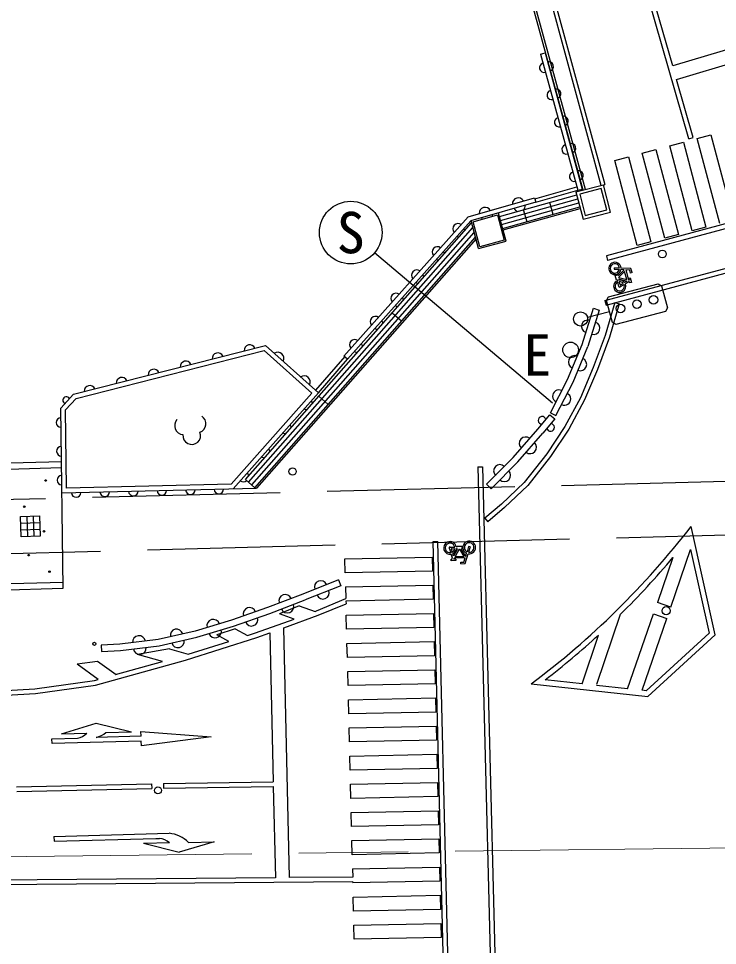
# Model space of a CAD drawing. Units: millimetres, scale not verified. Extents: x 40000 to 680000, y 20000 to 380000.
# Drawn here: x 224962 to 247300, y 291120 to 320723 of the extents above; entities that cross this region are included whole.
import ezdxf
from ezdxf.enums import TextEntityAlignment as Align

# ---------------------------------------------------------------- set-up
doc = ezdxf.new("R2010")
doc.units = ezdxf.units.MM
doc.header["$LTSCALE"] = 1000
doc.linetypes.add('CHAIN', pattern=[18.5, 12, -1.5, 3.5, -1.5])
doc.linetypes.add('DASHED', pattern=[7.5, 6, -1.5])
for name, color, linetype, lineweight in [('M-BGD', 7, 'Continuous', 25), ('M-BGD-EXST', 7, 'Continuous', 25), ('M-BMK', 2, 'CHAIN', 13), ('M-STR-STRC', 7, 'Continuous', 25)]:
    doc.layers.add(name, color=color, linetype=linetype, lineweight=lineweight)
doc.layers.add('M-BMK-HTXT', color=7, linetype='Continuous')
doc.styles.add('ＭＳ ゴシック', font='')
doc.styles.get('ＭＳ ゴシック').set_extended_font_data('MS Gothic')

msp = doc.modelspace()

# ---------------------------------------------------------------- linework, layer by layer
at = {"layer": 'M-BGD', "linetype": 'DASHED'}
for p, q in [((243586, 315395), (239087, 331845)), ((243083, 315264), (238586, 331708)), ((219826, 305244), (265064, 306392)), ((265068, 304674), (219857, 303506))]:
    msp.add_line(p, q, dxfattribs=at)
at = {"layer": 'M-BGD'}
for p, q in [((239203, 331877), (243702, 315425)), ((243006, 315243), (238509, 331687)), ((241643, 319585), (241788, 319625)), ((241643, 319585), (242834, 315237)), ((241788, 319625), (242979, 315277)), ((241464, 314969), (242803, 315353)), ((242778, 315184), (243702, 315425)), ((242834, 315237), (242979, 315277)), ((243885, 314543), (243658, 315413)), ((240330, 314402), (242802, 315089)), ((241456, 314997), (241497, 314853)), ((241497, 314853), (242834, 315237)), ((242778, 315184), (243005, 314313)), ((241497, 314853), (239413, 314257)), ((240365, 314274), (242836, 314961)), ((240400, 314146), (242869, 314832)), ((240435, 314018), (242903, 314704)), ((242046, 314466), (241940, 314849)), ((240546, 313614), (240301, 314511)), ((240449, 313970), (242916, 314655)), ((241213, 314234), (241106, 314618)), ((243005, 314313), (243885, 314543)), ((232218, 306001), (239443, 314199)), ((235476, 309847), (239413, 314257)), ((239668, 313374), (239426, 314261)), ((232317, 305913), (239484, 314046)), ((232416, 305826), (239526, 313894)), ((232515, 305739), (239568, 313741)), ((239583, 313684), (232567, 305722)), ((239668, 313374), (240546, 313614)), ((242971, 310315), (243333, 311472)), ((243333, 311472), (243524, 311412)), ((237201, 311057), (236904, 311318)), ((243524, 311412), (243159, 310246)), ((226724, 308722), (232859, 310283)), ((232859, 310283), (234544, 308772)), ((242502, 309193), (242971, 310315)), ((242683, 309109), (243159, 310246)), ((235476, 309847), (235363, 309945)), ((235386, 309926), (234454, 308852)), ((234544, 308772), (235476, 309847)), ((241961, 308130), (242502, 309193)), ((242139, 308040), (242683, 309109)), ((234544, 308772), (231821, 305704)), ((226724, 308722), (226311, 308281)), ((234858, 308398), (234561, 308660)), ((226394, 302527), (226311, 308281)), ((241563, 307612), (241943, 308068)), ((242097, 307940), (241715, 307482)), ((241943, 308068), (242097, 307940)), ((241961, 308130), (242139, 308040)), ((240769, 306704), (241563, 307612)), ((240916, 306568), (241715, 307482)), ((239922, 305848), (240769, 306704)), ((226336, 306570), (219805, 306381)), ((240064, 305707), (240916, 306568)), ((226339, 306370), (219809, 306181)), ((231753, 305853), (226498, 305725)), ((232218, 306001), (232515, 305739)), ((239922, 305848), (240064, 305707)), ((226350, 305571), (232567, 305722)), ((225021, 304815), (225631, 304837)), ((225044, 304171), (225021, 304815)), ((225639, 304622), (225029, 304600)), ((225224, 304822), (225247, 304178)), ((225428, 304829), (225451, 304185)), ((225631, 304837), (225654, 304193)), ((225647, 304407), (225036, 304385)), ((225654, 304193), (225044, 304171)), ((219874, 302548), (226391, 302727)), ((235185, 302796), (234052, 302342)), ((235259, 302610), (234125, 302156)), ((235185, 302796), (235259, 302610)), ((219877, 302348), (226394, 302527)), ((234052, 302342), (232923, 301911)), ((232991, 301723), (234125, 302156)), ((232923, 301911), (231768, 301512)), ((231830, 301321), (232991, 301723)), ((231768, 301512), (230604, 301160)), ((230604, 301160), (229421, 300887)), ((230656, 300967), (231830, 301321)), ((229421, 300887), (228203, 300738)), ((229456, 300690), (230656, 300967)), ((228203, 300738), (227601, 300712)), ((227601, 300712), (227609, 300513)), ((227609, 300513), (228220, 300538)), ((228220, 300538), (229456, 300690)), ((229594, 296294), (229594, 296294))]:
    msp.add_line(p, q, dxfattribs=at)
for points in [[(243764, 314614), (243587, 315291), (242900, 315112), (243076, 314435)], [(240266, 314449), (240480, 313648), (239703, 313435), (239487, 314226)]]:
    msp.add_lwpolyline(points, close=True, dxfattribs=at)
for points in [[(235363, 309945), (239330, 314389), (241456, 314997)], [(226804, 308588), (232818, 310117), (234332, 308760), (231753, 305853)], [(226498, 305725), (226462, 308223), (226804, 308588)]]:
    msp.add_lwpolyline(points, dxfattribs=at)
for centre, radius in [((245536, 313202), 125), ((233721, 306256), 115), ((225828, 305970), 25), ((225147, 305132), 25), ((225775, 304348), 25), ((225283, 303586), 25), ((225951, 303056), 25), ((245660, 301810), 132), ((227388, 300752), 50), ((229418, 296073), 111)]:
    msp.add_circle(centre, radius, dxfattribs=at)
for centre, radius, start, end in [((241762, 319151), 150, 105.4331, 285.2156), ((241906, 319190), 150, 285.435, 105.2137), ((242001, 318281), 150, 105.4331, 285.2156), ((242145, 318320), 150, 285.4351, 105.2155), ((242239, 317411), 150, 105.4351, 285.2154), ((242383, 317451), 150, 285.4338, 105.2146), ((242477, 316542), 150, 105.4351, 285.2154), ((242621, 316581), 150, 285.4331, 105.2156), ((242860, 315711), 150, 285.4331, 105.2156), ((242716, 315672), 150, 105.435, 285.2137), ((240935, 314809), 188, 27.673, 184.2421), ((239872, 314505), 188, 27.673, 184.2421), ((240967, 314737), 184, 319.6249, 5.3517), ((239925, 314439), 184, 348.8194, 5.3657), ((240967, 314737), 184, 206.5572, 251.168), ((239011, 314008), 166, 53.8617, 222.6323), ((239924, 314439), 184, 206.5546, 223.0831), ((239073, 313899), 165, 19.8809, 43.0546), ((239074, 313900), 165, 233.4284, 257.3423), ((238350, 313268), 166, 53.8612, 222.6317), ((238418, 313165), 165, 17.3466, 43.0849), ((238417, 313165), 165, 233.4222, 259.8597), ((237689, 312527), 166, 53.8593, 222.6323), ((237761, 312430), 165, 14.7834, 43.0705), ((237761, 312429), 165, 233.4178, 262.4434), ((237028, 311786), 166, 53.8598, 222.6329), ((237105, 311695), 165, 12.1258, 43.071), ((237105, 311695), 165, 233.4204, 265.0975), ((236367, 311046), 166, 53.8593, 222.6323), ((236449, 310960), 165, 233.4266, 267.8431), ((236449, 310960), 165, 9.3722, 43.0711), ((243154, 310892), 202, 73.2086, 252.0236), ((243341, 310834), 202, 253.2099, 72.0229), ((232354, 310125), 178, 23.3356, 185.2065), ((235706, 310305), 166, 53.8597, 222.6332), ((235793, 310225), 165, 6.5071, 43.0723), ((231332, 309865), 178, 23.3357, 185.2049), ((233251, 309872), 194, 331.1254, 125.1176), ((235793, 310225), 165, 233.4268, 270.7091), ((242739, 309753), 203, 68.0593, 246.5293), ((230310, 309605), 178, 23.333, 185.2078), ((242918, 309677), 203, 248.0593, 66.5293), ((229287, 309345), 178, 23.3349, 185.2059), ((228265, 309085), 178, 23.333, 185.2078), ((234093, 309117), 194, 331.1245, 125.1197), ((227242, 308825), 178, 23.3349, 185.2059), ((242230, 308662), 199, 62.6352, 243.3934), ((226488, 308530), 109, 24.6375, 249.0789), ((234187, 308403), 172, 8.3198, 40.9612), ((242411, 308570), 199, 242.6356, 63.3918), ((234187, 308403), 172, 235.8573, 268.9074), ((226321, 307821), 153, 92.076, 269.5834), ((241695, 307888), 124, 12.7906, 267.5212), ((233506, 307636), 172, 6.7688, 40.9596), ((241965, 307664), 124, 192.7906, 87.5212), ((233506, 307636), 172, 235.859, 270.4561), ((241167, 307157), 201, 49.1317, 228.5384), ((226334, 306902), 153, 92.075, 269.5841), ((232826, 306869), 172, 5.162, 40.9701), ((241316, 307027), 201, 229.1317, 48.5384), ((232826, 306869), 172, 235.8673, 272.049), ((240346, 306276), 201, 45.5093, 225.1201), ((226347, 305982), 153, 92.0761, 269.5814), ((232145, 306103), 172, 3.5249, 40.9667), ((240487, 306136), 201, 225.5094, 45.1201), ((232145, 306103), 172, 235.864, 309.1858), ((226806, 305584), 152, 182.165, 0.6265), ((227718, 305606), 152, 182.1619, 0.6293), ((228630, 305629), 152, 182.1638, 0.6274), ((229542, 305651), 152, 182.165, 0.6265), ((230454, 305673), 152, 182.163, 0.6266), ((231365, 305695), 152, 182.1638, 0.6274), ((234620, 302566), 203, 22.7578, 200.8988), ((233488, 302125), 202, 21.343, 200.4604), ((234692, 302386), 203, 202.7575, 20.8991), ((233558, 301941), 202, 201.3423, 20.4614), ((232347, 301708), 204, 20.1065, 198.052), ((231187, 301333), 203, 17.5675, 196.0544), ((232410, 301526), 204, 200.1069, 18.0513), ((230013, 301021), 202, 13.6251, 192.332), ((231243, 301147), 203, 197.5653, 16.0567), ((228813, 300808), 205, 8.2972, 185.7111), ((230057, 300831), 202, 193.6256, 12.3299), ((228836, 300619), 205, 188.2986, 5.7096)]:
    msp.add_arc(centre, radius, start, end, dxfattribs=at)
at = {"layer": 'M-BGD-EXST'}
for p, q in [((242026, 308443), (236343, 313242)), ((243820, 311834), (245403, 312250)), ((245403, 312250), (245513, 312185)), ((245513, 312185), (245698, 311482)), ((243755, 311723), (243820, 311834)), ((243940, 311019), (243755, 311723)), ((245698, 311482), (245635, 311371)), ((243144, 311186), (243847, 311371)), ((245635, 311371), (244051, 310954)), ((244051, 310954), (243940, 311019))]:
    msp.add_line(p, q, dxfattribs=at)
for centre, radius in [((235579, 313887), 1000), ((244727, 311602), 136), ((245255, 311741), 136), ((244199, 311463), 136), ((242924, 311128), 227), ((242606, 310140), 250)]:
    msp.add_circle(centre, radius, dxfattribs=at)
for centre, radius, start, end in [((230241, 307721), 288, 138.3431, 265.2136), ((230662, 307778), 288, 290.2706, 57.1412), ((230498, 307404), 283, 174.0566, 21.4277)]:
    msp.add_arc(centre, radius, start, end, dxfattribs=at)
at = {"layer": 'M-BMK'}
msp.add_line((164923, 293213), (256353, 294342), dxfattribs=at)
at = {"layer": 'M-STR-STRC'}
for p, q in [((249224, 320214), (245869, 319213)), ((245993, 318781), (249353, 319783)), ((246527, 316925), (245993, 318781)), ((245777, 316658), (246211, 316774)), ((246211, 316774), (246928, 314058)), ((246383, 316884), (246527, 316925)), ((246655, 316891), (247090, 317007)), ((247372, 314175), (246655, 316891)), ((247090, 317007), (247807, 314291)), ((244898, 316425), (245333, 316540)), ((245333, 316540), (246050, 313824)), ((246494, 313942), (245777, 316658)), ((244020, 316192), (244455, 316307)), ((244737, 313476), (244020, 316192)), ((244455, 316307), (245172, 313591)), ((245615, 313709), (244898, 316425)), ((251804, 315309), (243751, 313142)), ((251843, 315164), (243790, 312997)), ((243700, 311713), (252052, 313949)), ((243738, 311568), (252091, 313804)), ((246050, 313824), (245615, 313709)), ((246928, 314058), (246494, 313942)), ((245172, 313591), (244737, 313476)), ((243751, 313142), (243790, 312997)), ((243999, 312766), (243996, 312717)), ((243996, 312717), (244167, 312708)), ((243999, 312766), (244169, 312757)), ((244314, 312699), (244134, 312515)), ((244149, 312460), (244329, 312644)), ((244314, 312699), (244216, 312705)), ((244534, 312737), (244219, 312754)), ((244399, 312384), (244329, 312644)), ((244496, 312689), (244366, 312697)), ((244366, 312695), (244454, 312369)), ((244521, 312594), (244496, 312689)), ((244569, 312607), (244521, 312594)), ((244569, 312607), (244534, 312737)), ((244032, 312513), (244128, 312539)), ((244071, 312371), (244032, 312513)), ((244095, 312377), (244071, 312371)), ((244095, 312377), (244101, 312352)), ((244128, 312539), (244134, 312515)), ((244166, 312396), (244142, 312390)), ((244142, 312390), (244149, 312365)), ((244151, 312451), (244149, 312460)), ((244151, 312451), (244399, 312384)), ((244187, 312224), (244162, 312316)), ((244166, 312396), (244398, 312333)), ((244402, 312333), (244331, 312292)), ((244469, 312314), (244356, 312249)), ((244482, 312362), (244454, 312369)), ((244464, 312426), (244512, 312438)), ((244464, 312426), (244482, 312362)), ((244496, 312307), (244469, 312314)), ((244512, 312438), (244550, 312296)), ((244152, 312163), (244114, 312304)), ((244152, 312163), (244159, 312139)), ((244159, 312139), (244206, 312152)), ((244187, 312224), (244191, 312211)), ((244191, 312211), (244287, 312267)), ((244204, 312161), (244313, 312225)), ((244206, 312152), (244204, 312161)), ((244503, 312283), (244496, 312307)), ((244550, 312296), (244503, 312283)), ((243700, 311713), (243738, 311568)), ((244019, 311658), (244163, 311616)), ((239638, 306405), (239788, 306409)), ((239638, 306405), (240093, 288550)), ((239788, 306409), (240243, 288554)), ((239868, 304764), (239966, 304651)), ((247228, 301038), (246456, 304499)), ((238213, 304018), (238363, 304022)), ((238738, 288486), (238363, 304022)), ((238588, 288482), (238213, 304018)), ((238752, 303841), (238727, 303840)), ((238727, 303840), (238728, 303789)), ((238728, 303789), (238738, 303790)), ((238738, 303790), (238775, 303664)), ((238752, 303841), (238903, 303845)), ((238805, 303791), (238791, 303791)), ((238791, 303791), (238823, 303680)), ((238805, 303791), (238904, 303794)), ((238984, 303770), (238863, 303552)), ((239043, 303771), (238914, 303538)), ((238982, 303847), (238955, 303846)), ((238983, 303795), (238956, 303795)), ((238981, 303872), (239134, 303876)), ((238982, 303847), (238981, 303872)), ((238984, 303770), (238983, 303795)), ((239043, 303771), (239052, 303772)), ((239052, 303772), (239193, 303545)), ((239137, 303774), (239111, 303773)), ((239253, 303546), (239111, 303773)), ((239134, 303876), (239137, 303774)), ((239348, 303862), (239297, 303693)), ((239397, 303847), (239346, 303678)), ((239397, 303847), (239348, 303862)), ((245806, 301926), (246443, 303769)), ((235394, 303469), (238177, 303525)), ((235405, 303019), (235394, 303469)), ((238177, 303525), (238188, 303075)), ((238788, 303408), (238787, 303459)), ((238787, 303459), (238813, 303459)), ((238827, 303485), (238789, 303615)), ((238813, 303459), (238827, 303485)), ((238862, 303548), (238838, 303630)), ((238872, 303461), (238886, 303487)), ((238940, 303462), (238872, 303461)), ((239235, 303495), (238886, 303487)), ((238914, 303538), (239193, 303545)), ((238940, 303462), (238941, 303411)), ((239198, 303366), (239237, 303495)), ((239236, 303316), (239331, 303629)), ((239253, 303546), (239282, 303644)), ((245877, 303509), (245380, 302073)), ((238941, 303411), (238788, 303408)), ((239095, 303364), (239198, 303366)), ((239097, 303313), (239095, 303364)), ((239097, 303313), (239236, 303316)), ((238188, 303075), (235405, 303019)), ((235416, 302568), (238199, 302625)), ((235416, 302568), (235426, 302196)), ((238199, 302625), (238210, 302175)), ((233931, 301965), (233304, 301707)), ((233931, 301965), (234438, 301788)), ((238210, 302175), (235427, 302119)), ((235427, 302119), (235429, 302035)), ((245806, 301926), (245380, 302073)), ((233767, 301546), (233304, 301707)), ((235438, 301668), (238221, 301724)), ((235449, 301218), (235438, 301668)), ((238221, 301724), (238232, 301275)), ((243445, 299470), (244198, 301697)), ((244428, 299318), (245256, 301712)), ((245256, 301712), (245681, 301565)), ((244888, 299269), (245681, 301565)), ((231885, 301233), (231302, 301037)), ((231885, 301233), (232278, 301019)), ((232991, 301105), (233100, 296349)), ((233620, 293286), (233437, 301267)), ((238232, 301275), (235449, 301218)), ((230386, 300421), (231682, 300831)), ((231682, 300831), (231302, 301037)), ((235460, 300768), (238243, 300824)), ((235471, 300318), (235460, 300768)), ((238243, 300824), (238254, 300374)), ((242971, 299474), (243498, 301033)), ((247228, 301038), (245079, 299076)), ((229787, 300592), (228762, 300416)), ((229787, 300592), (230386, 300421)), ((227483, 300193), (226832, 300107)), ((228088, 299759), (227483, 300193)), ((228067, 299774), (229562, 300188)), ((229562, 300188), (228762, 300416)), ((238254, 300374), (235471, 300318)), ((227511, 299619), (226832, 300107)), ((235482, 299868), (238265, 299924)), ((238265, 299924), (238276, 299474)), ((235493, 299418), (235482, 299868)), ((242971, 299474), (241795, 299600)), ((238276, 299474), (235493, 299418)), ((241347, 299475), (245079, 299076)), ((244428, 299318), (243430, 299425)), ((235504, 298968), (238287, 299024)), ((238287, 299024), (238298, 298574)), ((245020, 299254), (244888, 299269)), ((235515, 298518), (235504, 298968)), ((238298, 298574), (235515, 298518)), ((226332, 297880), (227443, 298217)), ((227443, 298217), (228571, 297944)), ((235526, 298068), (238309, 298124)), ((238309, 298124), (238320, 297674)), ((226332, 297880), (227146, 297903)), ((227756, 297921), (228571, 297944)), ((228880, 297799), (228876, 297952)), ((228876, 297952), (231121, 297786)), ((235537, 297618), (235526, 298068)), ((226031, 297719), (226851, 297742)), ((226035, 297566), (226031, 297719)), ((228884, 297647), (226035, 297566)), ((228880, 297799), (227449, 297759)), ((228889, 297494), (228884, 297647)), ((231121, 297786), (228889, 297494)), ((238320, 297674), (235537, 297618)), ((235548, 297168), (238331, 297224)), ((238331, 297224), (238342, 296774)), ((235559, 296718), (235548, 297168)), ((238342, 296774), (235559, 296718)), ((229594, 296294), (233100, 296349)), ((235570, 296268), (238353, 296324)), ((238353, 296324), (238364, 295874)), ((224901, 296186), (229216, 296285)), ((224904, 296036), (229219, 296136)), ((229216, 296285), (229219, 296136)), ((229594, 296294), (229597, 296144)), ((233103, 296199), (233170, 293282)), ((235581, 295818), (235570, 296268)), ((238364, 295874), (235581, 295818)), ((235592, 295367), (238375, 295424)), ((235603, 294918), (235592, 295367)), ((238375, 295424), (238386, 294974)), ((238386, 294974), (235603, 294918)), ((226093, 294604), (229774, 294702)), ((226093, 294604), (226097, 294450)), ((226097, 294450), (229348, 294537)), ((230097, 294093), (228954, 294377)), ((229783, 294395), (228964, 294374)), ((229348, 294537), (229472, 294541)), ((231214, 294434), (230098, 294097)), ((230396, 294412), (231214, 294434)), ((235614, 294467), (238397, 294523)), ((235625, 294017), (235614, 294467)), ((238397, 294523), (238408, 294074)), ((238408, 294074), (235625, 294017)), ((235636, 293567), (238419, 293623)), ((235636, 293567), (235643, 293304)), ((238419, 293623), (238430, 293173)), ((233170, 293282), (223916, 293199)), ((235646, 293154), (223919, 293049)), ((235643, 293304), (233620, 293286)), ((235646, 293154), (235647, 293117)), ((238430, 293173), (235647, 293117)), ((235658, 292667), (238441, 292723)), ((235669, 292217), (235658, 292667)), ((238441, 292723), (238452, 292273)), ((238452, 292273), (235669, 292217)), ((235680, 291767), (238463, 291823)), ((235691, 291317), (235680, 291767)), ((238463, 291823), (238474, 291373)), ((238474, 291373), (235691, 291317))]:
    msp.add_line(p, q, dxfattribs=at)
for points in [[(246383, 316884), (244455, 323590), (242548, 330506), (241063, 336077)], [(245869, 319213), (244599, 323631), (242693, 330545), (241208, 336115)], [(244019, 311658), (243708, 310596), (243330, 309575), (242919, 308613), (242417, 307689), (241844, 306820), (241126, 305908), (240393, 305217), (239868, 304764)], [(244163, 311616), (243851, 310548), (243469, 309519), (243055, 308547), (242546, 307612), (241965, 306732), (241237, 305807), (240493, 305106), (239966, 304651)], [(246443, 303769), (247038, 301098), (245020, 299254)], [(233437, 301267), (234542, 301667), (235429, 302035)], [(234438, 301788), (234488, 301807), (235426, 302196)], [(232278, 301019), (232535, 301100), (233767, 301546)], [(223439, 299053), (225502, 299166), (227418, 299438), (230297, 300236), (232583, 300958), (232991, 301105)], [(223434, 299203), (225487, 299315), (227387, 299585), (227511, 299619)], [(229597, 296144), (229597, 296144), (233103, 296199)]]:
    msp.add_lwpolyline(points, dxfattribs=at)
for centre, radius, start, end in [((244022, 312740), 197, 118.234, 227.4443), ((244022, 312740), 197, 3.9839, 118.2326), ((244022, 312740), 148, 100.1063, 227.7415), ((244022, 312740), 197, 227.4462, 349.6238), ((244022, 312740), 148, 227.7427, 347.2079), ((244022, 312740), 148, 6.3973, 100.1084), ((244176, 312169), 196, 112.2478, 218.5023), ((244176, 312169), 197, 38.3536, 97.8853), ((244176, 312169), 148, 41.1727, 95.4701), ((244176, 312169), 196, 218.5022, 23.6473), ((244176, 312169), 148, 114.6602, 247.3681), ((244176, 312169), 148, 247.3683, 21.9742), ((225478, 320723), 26519, 306.7538, 322.2822), ((238753, 303816), 203, 8.5418, 114.7981), ((239365, 303830), 204, 14.5267, 123.7398), ((238753, 303816), 203, 114.7975, 279.9405), ((238753, 303816), 153, 143.6618, 278.2689), ((238753, 303816), 153, 10.9544, 143.6624), ((238753, 303816), 153, 297.4645, 351.766), ((238753, 303816), 204, 294.6499, 354.178), ((239365, 303830), 204, 123.7404, 245.9159), ((239365, 303830), 153, 124.0333, 243.5052), ((239365, 303830), 153, 356.4016, 124.0358), ((239365, 303830), 204, 260.2784, 14.528), ((239365, 303830), 153, 262.6935, 356.4032), ((225477, 320724), 26693, 314.5359, 319.8405), ((225478, 320723), 26691, 307.6839, 312.4655), ((226768, 298244), 509, 279.4218, 317.928), ((227137, 298728), 1018, 287.8607, 307.5105), ((229677, 293684), 1023, 45.3711, 84.5643), ((229423, 294031), 512, 45.3719, 84.5639)]:
    msp.add_arc(centre, radius, start, end, dxfattribs=at)

# ---------------------------------------------------------------- texts
at = {"layer": 'M-BGD-EXST', "style": 'ＭＳ ゴシック'}
msp.add_text('S', height=1320, dxfattribs=at).set_placement((235579, 313887), align=Align.MIDDLE_CENTER)
at = {"layer": 'M-BMK-HTXT', "style": 'ＭＳ ゴシック'}
msp.add_text('E', height=1320, dxfattribs=at).set_placement((241541, 309978), align=Align.MIDDLE_CENTER)

doc.saveas('drawing.dxf')
